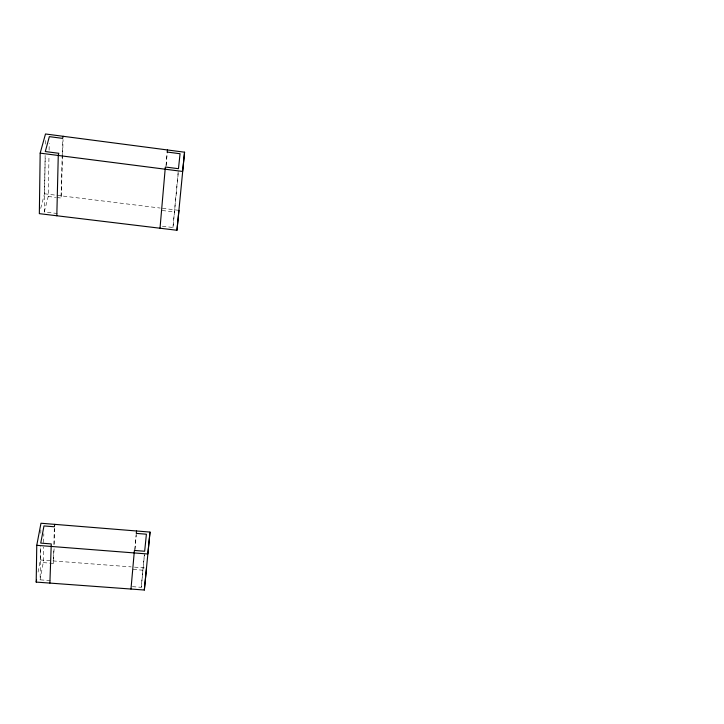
<?xml version="1.0" encoding="UTF-8"?>
<svg xmlns="http://www.w3.org/2000/svg" width="724" height="724" viewBox="0 0 724 724"><rect width="100%" height="100%" fill="white"/><g stroke="black" fill="none" stroke-linecap="round" stroke-linejoin="round"><path stroke-width="0.54" stroke-dasharray="3.62 2.71" d="M40.698 208.422L44.508 193.779L45.141 155.416M45.331 144.13L45.404 139.614M57.35 213.508L44.291 211.933L45.223 156.022M38.055 572.123L40.318 559.951L40.553 546.602M40.797 533.253L40.852 529.914M50.318 580.594L40.082 579.834L40.689 546.439M44.291 211.933L48.227 196.466L48.997 155.832M49.096 150.185L49.223 143.415M40.082 579.834L43.232 562.62L43.549 547.054M43.639 542.611L43.82 533.715M56.78 197.516L61.06 198.05L62.626 138.375M62.653 155.407L61.06 198.05M62.68 154.275L63.069 139.66M43.232 562.62L53.323 563.39L53.73 548.964M53.848 544.529L54.345 526.773M54.092 548.765L53.323 563.39M54.219 544.33L54.653 528.801M166.04 165.534L167.199 152.049M166.104 165.669L167.362 151.081M134.845 549.778L136.284 533.389M134.917 549.561L136.166 535.362M162.402 226.223L172.964 227.499L178.348 169.805M172.964 227.499L178.294 172.792M132.365 586.648L141.252 587.3L144.565 552.349M141.252 587.3L144.483 554.457M40.318 559.951L131.144 566.883M134.483 567.136L144.32 567.888M133.125 569.453L142.99 570.204M44.508 193.779L160.194 208.05M162.429 208.322L177.887 210.232M48.227 196.466L55.712 197.39M162.167 210.494L174.62 212.023"/><path stroke-width="1.09" d="M176.955 230.268L184.566 152.203L45.494 133.976L40.173 153.144L39.34 213.652L176.955 230.268L178.991 210.367M36.2 582.087L36.761 545.317L40.978 523.244L150.004 532.077L144.329 590.024L36.2 582.087L36.607 579.87M56.816 215.761L58.264 155.47L58.816 153.289L45.295 151.551L49.35 136.637L62.626 138.375L63.16 136.284M49.884 583.091L51.268 543.923L40.743 543.1L43.974 525.932L54.345 526.773L54.771 524.357M160.013 228.223L165.344 167.009L178.457 168.701L180.068 153.732L167.199 152.049L167.461 149.958M130.981 589.046L134.402 550.448L144.664 551.254L146.402 534.203L136.284 533.389L136.546 530.991M144.329 590.024L146.51 568.05M150.004 532.077L147.832 553.996L36.761 545.317M184.566 152.203L182.593 171.443L40.173 153.144"/></g></svg>
